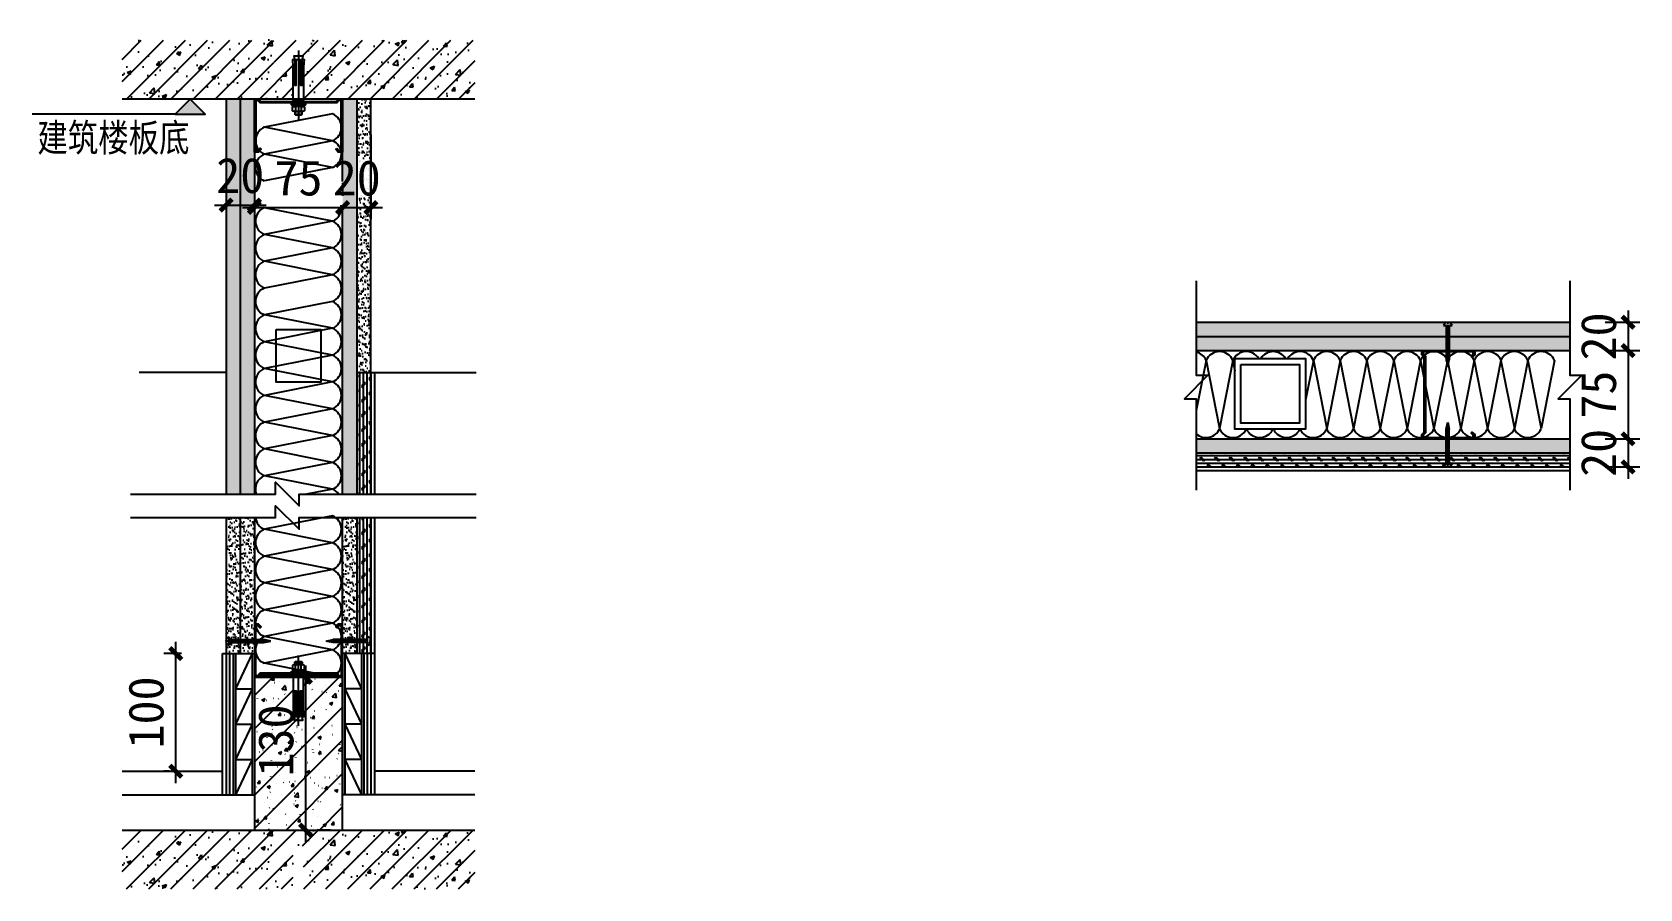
# Model space of a CAD drawing. Header units: millimetres. Extents: x -150677 to 588340, y -254013 to 149700.
# Drawn here: x 323668 to 325035, y -86740 to -86012 of the extents above; entities that cross this region are included whole.
import ezdxf
from ezdxf.enums import TextEntityAlignment as Align

# ---------------------------------------------------------------- set-up
doc = ezdxf.new("R2010")
doc.units = ezdxf.units.MM
doc.header["$LTSCALE"] = 10
doc.header["$MEASUREMENT"] = 0
doc.linetypes.add('DASH', pattern=[0.35, 0.25, -0.1])
doc.layers.add('2-Ba顶面轮廓', color=4, linetype='Continuous')
doc.layers.add('2-Da地拼', color=4, linetype='Continuous')
doc.styles.add('Fs', font='')
doc.styles.get("Standard").update_dxf_attribs({"font": ''})
doc.styles.get('Fs').set_extended_font_data('SimSun')
doc.styles.get('Standard').set_extended_font_data('SimSun')
doc.dimstyles.new('DIMN10', dxfattribs={"dimscale": 0.1, "dimtxt": 300, "dimasz": 100, "dimexe": 100, "dimexo": 300, "dimgap": 100, "dimtad": 1, "dimdec": 0, "dimtxsty": 'Standard', "dimblk": 'ARCHTICK', "dimcen": 2.5, "dimdle": 100, "dimclrd": 8, "dimclre": 8, "dimclrt": 96, "dimadec": 0, "dimazin": 0, "dimtfac": 1, "dimtdec": 0, "dimtmove": 0, "dimatfit": 3, "dimldrblk": 'DOT', "dimfxl": 100, "dimarcsym": 0})
pattern_1 = [(37.5, (321529.9, -93611.2016), (-0.18898, 5.7804713), [0, -4.56, 0, -5.1, 0, -4.875]), (7.5, (321529.9, -93611.2016), (5.30933, 8.466438), [0, -2.46, 0, -4.11, 0, -1.575]), (327.5, (321526.21, -93611.2016), (9.3424256, 0.016977), [0, -1.5, 0, -5.4, 0, -7.05]), (317.5, (321526.21, -93611.2016), (9.01838, 2.633027), [0, -0.75, 0, -3.54, 0, -4.05])]
pattern_2 = [(90, (0, 0), (-3.125, 2e-16), []), (225, (1.5625, 1.5625), (6.25, -6.25), [4.4194174, -4.4194174]), (225, (1.5625, 2.344), (6.25, -6.25), [4.4194174, -4.4194174]), (225, (1.5625, 3.125), (6.25, -6.25), [4.4194174, -4.4194174])]
pattern_3 = [(37.5, (323833.263, -86404.4906), (-0.18898, 5.78047), [0, -4.56, 0, -5.1, 0, -4.875]), (7.5, (323833.263, -86404.491), (5.30933, 8.46644), [0, -2.46, 0, -4.11, 0, -1.575]), (327.5, (323829.573, -86404.4906), (9.342426, 0.01698), [0, -1.5, 0, -5.4, 0, -7.05]), (317.5, (323829.573, -86404.491), (9.01838, 2.63303), [0, -0.75, 0, -3.54, 0, -4.05])]
pattern_4 = [(37.5, (323267.812, -92659.1672), (-0.18898, 5.7804713), [0, -4.56, 0, -5.1, 0, -4.875]), (7.5, (323267.812, -92659.167), (5.30933, 8.466438), [0, -2.46, 0, -4.11, 0, -1.575]), (327.5, (323264.122, -92659.167), (9.3424256, 0.016977), [0, -1.5, 0, -5.4, 0, -7.05]), (317.5, (323264.122, -92659.167), (9.01838, 2.633027), [0, -0.75, 0, -3.54, 0, -4.05])]

# ---------------------------------------------------------------- blocks, each defined once
blk = doc.blocks.new('_ArchTick')
at = {"color": 0, "linetype": 'ByBlock', "const_width": 0.4}
blk.add_lwpolyline([(-0.5, -0.5), (0.5, 0.5)], dxfattribs=at)
blk = doc.blocks.new('*D1716')
at = {"layer": '2-Ba顶面轮廓', "color": 8, "lineweight": -2, "transparency": 16777216}
for p, q in [((323900.7, -86550.2), (323900.7, -86700.2)), ((323922.1, -86560.2), (323910.7, -86560.2)), ((323922.1, -86690.2), (323910.7, -86690.2))]:
    blk.add_line(p, q, dxfattribs=at)
at = {"layer": 'Defpoints', "color": 0, "transparency": 16777216}
for p in [(323892.1, -86560.2), (323892.1, -86690.2), (323900.7, -86690.2)]:
    blk.add_point(p, dxfattribs=at)
at = {"layer": '2-Ba顶面轮廓', "color": 8, "lineweight": -2, "transparency": 16777216, "xscale": 10, "yscale": 10, "zscale": 10}
for p, rotation in [((323900.7, -86560.2), 90), ((323900.7, -86690.2), 270)]:
    blk.add_blockref('_ArchTick', p, dxfattribs=dict(at, rotation=rotation))
at = {"layer": '2-Ba顶面轮廓', "color": 96, "transparency": 16777216, "insert": (323875.7, -86614), "char_height": 30, "attachment_point": 5, "rotation": 90}
blk.add_mtext('130', dxfattribs=at)
blk = doc.blocks.new('_DOT')
at = {"color": 0, "linetype": 'ByBlock'}
blk.add_line((-0.35, 0), (-1, 0), dxfattribs=at)
at = {"color": 0, "linetype": 'ByBlock', "const_width": 0.35}
blk.add_lwpolyline([(-0.175, 0, 1), (0.175, 0, 1)], format="xyb", close=True, dxfattribs=at)
blk = doc.blocks.new('dgsh')
at = {"linetype": 'ByBlock'}
blk.add_hatch(color=1, dxfattribs=at).paths.add_polyline_path([(-60, 60), (60, 60), (0, 0)])
at = {"color": 1, "linetype": 'ByBlock'}
blk.add_line((-60, 60), (-629.9, 60), dxfattribs=at)
at = {"color": 1, "linetype": 'DASH', "ltscale": 15}
blk.add_line((128.7, 0), (-93.2, 0), dxfattribs=at)
at = {"color": 3, "linetype": 'ByBlock'}
blk.add_lwpolyline([(-60, 60), (60, 60), (0, 0)], close=True, dxfattribs=at)
blk = doc.blocks.new('*D1717')
at = {"layer": '2-Ba顶面轮廓', "color": 8, "lineweight": -2, "transparency": 16777216}
for p, q in [((323790.4, -86530.2), (323790.4, -86650.2)), ((323795.3, -86540.2), (323780.4, -86540.2)), ((323785.3, -86640.2), (323780.4, -86640.2))]:
    blk.add_line(p, q, dxfattribs=at)
at = {"layer": 'Defpoints', "color": 0, "transparency": 16777216}
for p in [(323825.3, -86540.2), (323790.4, -86640.2), (323815.3, -86640.2)]:
    blk.add_point(p, dxfattribs=at)
at = {"layer": '2-Ba顶面轮廓', "color": 8, "lineweight": -2, "transparency": 16777216, "xscale": 10, "yscale": 10, "zscale": 10}
for p, rotation in [((323790.4, -86540.2), 90), ((323790.4, -86640.2), 270)]:
    blk.add_blockref('_ArchTick', p, dxfattribs=dict(at, rotation=rotation))
at = {"layer": '2-Ba顶面轮廓', "color": 96, "transparency": 16777216, "insert": (323765.4, -86590.2), "char_height": 30, "attachment_point": 5, "rotation": 90}
blk.add_mtext('100', dxfattribs=at)
blk = doc.blocks.new('*D1718')
at = {"layer": '2-Ba顶面轮廓', "color": 8, "lineweight": -2, "transparency": 16777216}
for p, q in [((323833.3, -86098.7), (323833.3, -86168.8)), ((323857.3, -86098.7), (323857.3, -86168.8)), ((323823.3, -86158.8), (323867.3, -86158.8))]:
    blk.add_line(p, q, dxfattribs=at)
at = {"layer": 'Defpoints', "color": 0, "transparency": 16777216}
for p in [(323833.3, -86068.7), (323857.3, -86068.7), (323857.3, -86158.8)]:
    blk.add_point(p, dxfattribs=at)
at = {"layer": '2-Ba顶面轮廓', "color": 8, "lineweight": -2, "transparency": 16777216, "xscale": 10, "yscale": 10, "zscale": 10, "rotation": 180}
blk.add_blockref('_ArchTick', (323833.3, -86158.8), dxfattribs=at)
at = {"layer": '2-Ba顶面轮廓', "color": 8, "lineweight": -2, "transparency": 16777216, "xscale": 10, "yscale": 10, "zscale": 10}
blk.add_blockref('_ArchTick', (323857.3, -86158.8), dxfattribs=at)
at = {"layer": '2-Ba顶面轮廓', "color": 96, "transparency": 16777216, "insert": (323845.3, -86133.8), "char_height": 30, "attachment_point": 5}
blk.add_mtext('20', dxfattribs=at)
blk = doc.blocks.new('*D1719')
at = {"layer": '2-Ba顶面轮廓', "color": 8, "lineweight": -2, "transparency": 16777216}
for p, q in [((323857.3, -86098.7), (323857.3, -86170.9)), ((323932.3, -86139.8), (323932.3, -86150.9)), ((323847.3, -86160.9), (323942.3, -86160.9))]:
    blk.add_line(p, q, dxfattribs=at)
at = {"layer": 'Defpoints', "color": 0, "transparency": 16777216}
for p in [(323857.3, -86068.7), (323932.3, -86160.9), (323932.3, -86169.8)]:
    blk.add_point(p, dxfattribs=at)
at = {"layer": '2-Ba顶面轮廓', "color": 8, "lineweight": -2, "transparency": 16777216, "xscale": 10, "yscale": 10, "zscale": 10, "rotation": 180}
blk.add_blockref('_ArchTick', (323857.3, -86160.9), dxfattribs=at)
at = {"layer": '2-Ba顶面轮廓', "color": 8, "lineweight": -2, "transparency": 16777216, "xscale": 10, "yscale": 10, "zscale": 10}
blk.add_blockref('_ArchTick', (323932.3, -86160.9), dxfattribs=at)
at = {"layer": '2-Ba顶面轮廓', "color": 96, "transparency": 16777216, "insert": (323894.8, -86135.9), "char_height": 30, "attachment_point": 5}
blk.add_mtext('75', dxfattribs=at)
blk = doc.blocks.new('*D1720')
at = {"layer": '2-Ba顶面轮廓', "color": 8, "lineweight": -2, "transparency": 16777216}
for p, q in [((323956.3, -86098.7), (323956.3, -86170.9)), ((323932.3, -86139.8), (323932.3, -86150.9)), ((323922.3, -86160.9), (323966.3, -86160.9))]:
    blk.add_line(p, q, dxfattribs=at)
at = {"layer": 'Defpoints', "color": 0, "transparency": 16777216}
for p in [(323956.3, -86068.7), (323956.3, -86160.9), (323932.3, -86169.8)]:
    blk.add_point(p, dxfattribs=at)
at = {"layer": '2-Ba顶面轮廓', "color": 8, "lineweight": -2, "transparency": 16777216, "xscale": 10, "yscale": 10, "zscale": 10, "rotation": 180}
blk.add_blockref('_ArchTick', (323932.3, -86160.9), dxfattribs=at)
at = {"layer": '2-Ba顶面轮廓', "color": 8, "lineweight": -2, "transparency": 16777216, "xscale": 10, "yscale": 10, "zscale": 10}
blk.add_blockref('_ArchTick', (323956.3, -86160.9), dxfattribs=at)
at = {"layer": '2-Ba顶面轮廓', "color": 96, "transparency": 16777216, "insert": (323944.3, -86135.9), "char_height": 30, "attachment_point": 5}
blk.add_mtext('20', dxfattribs=at)
blk = doc.blocks.new('*D1721')
at = {"layer": '2-Ba顶面轮廓', "color": 8, "lineweight": -2, "transparency": 16777216}
for p, q in [((325005.6, -86258.5), (325035, -86258.5)), ((325025, -86248.5), (325025, -86292.5)), ((325005.6, -86282.5), (325035, -86282.5))]:
    blk.add_line(p, q, dxfattribs=at)
at = {"layer": 'Defpoints', "color": 0, "transparency": 16777216}
for p in [(324975.6, -86258.5), (324975.6, -86282.5), (325025, -86282.5)]:
    blk.add_point(p, dxfattribs=at)
at = {"layer": '2-Ba顶面轮廓', "color": 8, "lineweight": -2, "transparency": 16777216, "xscale": 10, "yscale": 10, "zscale": 10}
for p, rotation in [((325025, -86258.5), 90), ((325025, -86282.5), 270)]:
    blk.add_blockref('_ArchTick', p, dxfattribs=dict(at, rotation=rotation))
at = {"layer": '2-Ba顶面轮廓', "color": 96, "transparency": 16777216, "insert": (325000, -86270.5), "char_height": 30, "attachment_point": 5, "rotation": 90}
blk.add_mtext('20', dxfattribs=at)
blk = doc.blocks.new('*D1722')
at = {"layer": '2-Ba顶面轮廓', "color": 8, "lineweight": -2, "transparency": 16777216}
for p, q in [((325005.6, -86282.5), (325035, -86282.5)), ((325025, -86272.5), (325025, -86367.5)), ((325005.6, -86357.5), (325035, -86357.5))]:
    blk.add_line(p, q, dxfattribs=at)
at = {"layer": 'Defpoints', "color": 0, "transparency": 16777216}
for p in [(324975.6, -86282.5), (324975.6, -86357.5), (325025, -86357.5)]:
    blk.add_point(p, dxfattribs=at)
at = {"layer": '2-Ba顶面轮廓', "color": 8, "lineweight": -2, "transparency": 16777216, "xscale": 10, "yscale": 10, "zscale": 10}
for p, rotation in [((325025, -86282.5), 90), ((325025, -86357.5), 270)]:
    blk.add_blockref('_ArchTick', p, dxfattribs=dict(at, rotation=rotation))
at = {"layer": '2-Ba顶面轮廓', "color": 96, "transparency": 16777216, "insert": (325000, -86320), "char_height": 30, "attachment_point": 5, "rotation": 90}
blk.add_mtext('75', dxfattribs=at)
blk = doc.blocks.new('*D1723')
at = {"layer": '2-Ba顶面轮廓', "color": 8, "lineweight": -2, "transparency": 16777216}
for p, q in [((325025, -86347.5), (325025, -86391.5)), ((325005.6, -86357.5), (325035, -86357.5)), ((325005.6, -86381.5), (325035, -86381.5))]:
    blk.add_line(p, q, dxfattribs=at)
at = {"layer": 'Defpoints', "color": 0, "transparency": 16777216}
for p in [(324975.6, -86357.5), (324975.6, -86381.5), (325025, -86381.5)]:
    blk.add_point(p, dxfattribs=at)
at = {"layer": '2-Ba顶面轮廓', "color": 8, "lineweight": -2, "transparency": 16777216, "xscale": 10, "yscale": 10, "zscale": 10}
for p, rotation in [((325025, -86357.5), 90), ((325025, -86381.5), 270)]:
    blk.add_blockref('_ArchTick', p, dxfattribs=dict(at, rotation=rotation))
at = {"layer": '2-Ba顶面轮廓', "color": 96, "transparency": 16777216, "insert": (325000, -86369.5), "char_height": 30, "attachment_point": 5, "rotation": 90}
blk.add_mtext('20', dxfattribs=at)

msp = doc.modelspace()

# ---------------------------------------------------------------- hatches: boundary and pattern name
h = msp.add_hatch()
h.set_pattern_fill('钢筋混凝土', color=252, scale=0.1, style=0)
h.set_pattern_definition([(45, (321501.124, -93601.652), (-9.40452, 9.40452), []), (50, (321501.124, -93611.202), (35.86301, -3.13761), [3.75, -41.25]), (355, (321501.124, -93611.2), (-6.93757, 37.6096), [3, -33]), (100.4514, (321504.112, -93611.463), (28.92547, 34.47198), [3.18701, -35.0571]), (46.1842, (321501.124, -93601.2), (53.36205, -8.27595), [5.625, -61.875]), (96.6356, (321505.57, -93601.89), (46.73314, 48.7059), [4.7805, -52.58565]), (351.1842, (321501.124, -93601.2), (46.7331, 48.70593), [4.5, -49.5]), (21, (321506.124, -93603.702), (29.84535, -20.13094), [3.75, -41.25]), (326, (321506.124, -93603.7), (12.16577, 36.2575), [3, -33]), (71.4514, (321508.61, -93605.38), (42.01113, 16.12652), [3.18701, -35.0571]), (37.5, (321501.124, -93611.202), (0.607993, 16.644693), [0, -32.6, 0, -33.5, 0, -33.125]), (7.5, (321501.124, -93611.202), (13.153477, 19.720586), [0, -19.1, 0, -31.85, 0, -12.625]), (327.5, (321489.974, -93611.202), (26.691122, -1.127744), [0, -12.5, 0, -39, 0, -51.75]), (317.5, (321484.974, -93611.202), (29.15931, 5.00525), [0, -16.25, 0, -25.9, 0, -36.75])])
h.paths.add_polyline_path([(323873.8, -86011.8), (323868.7, -86011.8), (323866, -86018.7), (323744.8, -86018.7), (323744.8, -86068.7), (323890.4, -86068.7), (323890.4, -86041.4), (323890, -86035.1), (323891.6, -86035.1), (323891, -86032), (323898.5, -86032), (323897.9, -86035.1), (323899.6, -86035.1), (323899.1, -86041.4), (323899.1, -86068.7), (324045, -86068.7), (324045, -86018.7), (323881.6, -86018.7), (323873.8, -86038.1)])
h = msp.add_hatch()
h.set_pattern_fill('AR-SAND,_O', color=252, scale=3)
h.set_pattern_definition(pattern_3)
h.paths.add_polyline_path([(323833.3, -86068.7), (323845.3, -86068.7), (323845.3, -86404.5), (323833.3, -86404.5)])
h = msp.add_hatch()
h.set_pattern_fill('AR-SAND,_O', color=252, scale=3)
h.set_pattern_definition(pattern_3)
h.paths.add_polyline_path([(323845.3, -86404.5), (323857.3, -86404.5), (323857.3, -86068.7), (323845.3, -86068.7)])
h = msp.add_hatch()
h.set_pattern_fill('AR-SAND,_O', color=252, scale=3)
h.set_pattern_definition(pattern_3)
h.paths.add_polyline_path([(323932.3, -86068.7), (323944.3, -86068.7), (323944.3, -86404.5), (323932.3, -86404.5)])
h = msp.add_hatch()
h.set_pattern_fill('AR-SAND,_O', color=252, scale=3)
h.set_pattern_definition([(37.5, (323944.263, -86301.261), (-0.18898, 5.78047), [0, -4.56, 0, -5.1, 0, -4.875]), (7.5, (323944.263, -86301.261), (5.30933, 8.46644), [0, -2.46, 0, -4.11, 0, -1.575]), (327.5, (323940.573, -86301.261), (9.34243, 0.01698), [0, -1.5, 0, -5.4, 0, -7.05]), (317.5, (323940.573, -86301.261), (9.01838, 2.63303), [0, -0.75, 0, -3.54, 0, -4.05])])
h.paths.add_polyline_path([(323944.3, -86301.3), (323956.3, -86301.3), (323956.3, -86068.7), (323944.3, -86068.7)])
h = msp.add_hatch()
h.set_pattern_fill('AR-SAND,_O', color=252, scale=3)
h.set_pattern_definition(pattern_4)
h.paths.add_polyline_path([(324657.9, -86258.5), (324657.9, -86270.5), (324975.6, -86270.5), (324975.6, -86258.5)])
h = msp.add_hatch()
h.set_pattern_fill('AR-SAND,_O', color=252, scale=3)
h.set_pattern_definition(pattern_4)
h.paths.add_polyline_path([(324657.9, -86270.5), (324657.9, -86282.5), (324975.6, -86282.5), (324975.6, -86270.5)])
h = msp.add_hatch()
h.set_pattern_fill('ANSI31', color=1, scale=10, style=0)
h.set_pattern_definition([(315, (321268.8421, -40850.8994), (-0.79549513, -0.79549513), [])])
edge = h.paths.add_edge_path()
edge.add_ellipse((324868.7, -86262.9), major_axis=(1.27, 1.27), ratio=1, start_angle=315, end_angle=405)
edge.add_line((324868.7, -86261.1), (324874.8, -86261.1))
edge.add_ellipse((324874.8, -86262.9), major_axis=(1.27, 1.27), ratio=1, start_angle=45, end_angle=135)
edge.add_line((324873, -86262.9), (324873, -86290.5))
edge.add_line((324873, -86290.5), (324871.8, -86296.4))
edge.add_line((324871.8, -86296.4), (324870.5, -86290.5))
edge.add_line((324870.5, -86290.5), (324870.5, -86262.9))
h = msp.add_hatch()
h.set_pattern_fill('CORK', color=251, scale=25, angle=90, style=0)
h.set_pattern_definition(pattern_2)
h.paths.add_polyline_path([(323956.3, -86301.3), (323944.3, -86301.3), (323944.3, -86404.5), (323956.3, -86404.5)])
h = msp.add_hatch()
h.set_pattern_fill('ANSI31', color=1, scale=9, style=0)
h.set_pattern_definition([(45, (321268.8421, -131789.024), (-0.79549513, 0.79549513), [])])
h.paths.add_polyline_path([(324870.5, -86377, -0.414214), (324868.7, -86378.8), (324874.8, -86378.8, -0.414214), (324873, -86377), (324873, -86349.4), (324871.8, -86343.5), (324870.5, -86349.4)])
h = msp.add_hatch()
h.set_pattern_fill('AR-SAND,_O', color=252, scale=3)
h.set_pattern_definition(pattern_4)
h.paths.add_polyline_path([(324657.9, -86357.5), (324657.9, -86369.5), (324975.6, -86369.5), (324975.6, -86357.5)])
h = msp.add_hatch()
h.set_pattern_fill('CORK', color=251, scale=25, style=0)
h.set_pattern_definition([(0, (0, 0), (0, 3.125), []), (135, (1.5625, -1.5625), (-6.25, -6.25), [4.4194174, -4.4194174]), (135, (2.344, -1.5625), (-6.25, -6.25), [4.4194174, -4.4194174]), (135, (3.125, -1.5625), (-6.25, -6.25), [4.4194174, -4.4194174])])
h.paths.add_polyline_path([(324657.9, -86369.5), (324657.9, -86381.5), (324975.6, -86381.5), (324975.6, -86369.5)])
h = msp.add_hatch()
h.set_pattern_fill('AR-SAND,_O', color=252, scale=3)
h.set_pattern_definition(pattern_1)
h.paths.add_polyline_path([(323833.3, -86540.2), (323845.3, -86540.2), (323845.3, -86424.5), (323833.3, -86424.5)])
h = msp.add_hatch()
h.set_pattern_fill('AR-SAND,_O', color=252, scale=3)
h.set_pattern_definition(pattern_1)
h.paths.add_polyline_path([(323833.3, -86540.2), (323845.3, -86540.2), (323845.3, -86424.5), (323833.3, -86424.5)])
h = msp.add_hatch()
h.set_pattern_fill('AR-SAND,_O', color=252, scale=3)
h.set_pattern_definition(pattern_1)
h.paths.add_polyline_path([(323833.3, -86540.2), (323845.3, -86540.2), (323845.3, -86424.5), (323833.3, -86424.5)])
h = msp.add_hatch()
h.set_pattern_fill('AR-SAND,_O', color=252, scale=3)
h.set_pattern_definition(pattern_1)
h.paths.add_polyline_path([(323845.3, -86540.2), (323857.3, -86540.2), (323857.3, -86424.5), (323845.3, -86424.5)])
h = msp.add_hatch()
h.set_pattern_fill('AR-SAND,_O', color=252, scale=3)
h.set_pattern_definition([(37.5, (321628.9, -93611.2016), (-0.18898, 5.7804713), [0, -4.56, 0, -5.1, 0, -4.875]), (7.5, (321628.9, -93611.2016), (5.30933, 8.466438), [0, -2.46, 0, -4.11, 0, -1.575]), (327.5, (321625.21, -93611.2016), (9.3424256, 0.016977), [0, -1.5, 0, -5.4, 0, -7.05]), (317.5, (321625.21, -93611.2016), (9.01838, 2.633027), [0, -0.75, 0, -3.54, 0, -4.05])])
h.paths.add_polyline_path([(323932.3, -86540.2), (323944.3, -86540.2), (323944.3, -86424.5), (323932.3, -86424.5)])
h = msp.add_hatch()
h.set_pattern_fill('CORK', color=251, scale=25, angle=90, style=0)
h.set_pattern_definition(pattern_2)
h.paths.add_polyline_path([(323944.3, -86540.2), (323956.3, -86540.2), (323956.3, -86424.5), (323944.3, -86424.5)])
h = msp.add_hatch()
h.set_pattern_fill('ANSI31', color=1, scale=10, style=0)
h.set_pattern_definition([(45, (278425.704, -90132.4988), (0.79549513, -0.79549513), [])])
edge = h.paths.add_edge_path()
edge.add_ellipse((323837.7, -86532.6), major_axis=(-1.27, 1.27), ratio=1, start_angle=-45, end_angle=45)
edge.add_line((323835.9, -86532.6), (323835.9, -86526.5))
edge.add_ellipse((323837.7, -86526.5), major_axis=(-1.27, 1.27), ratio=1, start_angle=45, end_angle=135)
edge.add_line((323837.7, -86528.3), (323865.3, -86528.3))
edge.add_line((323865.3, -86528.3), (323871.2, -86529.6))
edge.add_line((323871.2, -86529.6), (323865.3, -86530.8))
edge.add_line((323865.3, -86530.8), (323837.7, -86530.8))
h = msp.add_hatch()
h.set_pattern_fill('ANSI31', color=1, scale=9, angle=90.0336, style=0)
h.set_pattern_definition([(135.0335847, (369365.9366, -90105.8459), (-0.795028702, -0.795961283), [])])
h.paths.add_polyline_path([(323951.8, -86530.8, -0.414214), (323953.6, -86532.6), (323953.6, -86526.5, -0.414214), (323951.8, -86528.3), (323924.2, -86528.3), (323918.3, -86529.6), (323924.2, -86530.8)])
h = msp.add_hatch()
h.set_pattern_fill('钢筋混凝土', color=251, scale=20, style=0)
h.set_pattern_definition([(45, (0, 0), (-14.1421356, 14.1421356), []), (50, (0, 0), (28.6904073, -2.5100872), [3, -33]), (355, (0, 0), (-5.5500445, 30.087691), [2.4, -26.4]), (100.4514, (2.39, -0.21), (23.1403677, 27.5775718), [2.5496, -28.04568]), (46.1842, (0, 8), (42.6896345, -6.6207563), [4.5, -49.5]), (96.6356, (3.557, 7.45), (37.3865044, 38.9647115), [3.82442, -42.06852]), (351.1842, (0, 8), (37.386472, 38.9647547), [3.6, -39.6]), (21, (4, 6), (23.8762812, -16.1047572), [3, -33]), (326, (4, 6), (9.7326237, 29.0060025), [2.4, -26.4]), (71.4514, (5.99, 4.658), (33.6088937, 12.9012148), [2.5496, -28.04568]), (37.5, (0, 0), (0.4863942, 13.31575415), [0.2, -26.08, 0.2, -26.8, 0.2, -26.5]), (7.5, (0, 0), (10.5227815, 15.7764685), [0.2, -15.28, 0.2, -25.48, 0.2, -10.1]), (327.5, (-8.92, 0), (21.35289745, -0.90219487), [0.2, -10, 0.2, -31.2, 0.2, -41.4]), (317.5, (-12.92, 0), (23.3274468, 4.0041993), [0.2, -13, 0.2, -20.72, 0.2, -29.4])])
h.paths.add_polyline_path([(323890.4, -86560.2), (323857.3, -86560.2), (323857.3, -86610.8), (323865.3, -86610.8), (323871.2, -86612.1), (323865.3, -86613.3), (323857.3, -86613.3), (323857.3, -86690.2), (323932.3, -86690.2), (323932.3, -86613.3), (323924.2, -86613.3), (323918.3, -86612.1), (323924.2, -86610.8), (323932.3, -86610.8), (323932.3, -86560.2), (323899.1, -86560.2), (323899.1, -86567.5), (323899.6, -86573.7), (323897.9, -86573.7), (323898.5, -86576.9), (323891, -86576.9), (323891.6, -86573.7), (323890, -86573.7), (323890.4, -86567.5)])
h = msp.add_hatch()
h.set_pattern_fill('钢筋混凝土', color=252, scale=0.1, style=0)
h.set_pattern_definition([(45, (321501.124, -94273.154), (-9.40452, 9.40452), []), (50, (321501.124, -94282.704), (35.86301, -3.13761), [3.75, -41.25]), (355, (321501.124, -94282.704), (-6.93757, 37.6096), [3, -33]), (100.4514, (321504.112, -94282.965), (28.92547, 34.47198), [3.18701, -35.0571]), (46.1842, (321501.124, -94272.704), (53.36205, -8.27595), [5.625, -61.875]), (96.6356, (321505.57, -94273.394), (46.73314, 48.7059), [4.7805, -52.58565]), (351.1842, (321501.124, -94272.704), (46.7331, 48.70593), [4.5, -49.5]), (21, (321506.124, -94275.204), (29.84535, -20.13094), [3.75, -41.25]), (326, (321506.124, -94275.204), (12.16577, 36.2575), [3, -33]), (71.4514, (321508.61, -94276.88), (42.01113, 16.12652), [3.18701, -35.0571]), (37.5, (321501.124, -94282.704), (0.607993, 16.644693), [0, -32.6, 0, -33.5, 0, -33.125]), (7.5, (321501.124, -94282.704), (13.153477, 19.720586), [0, -19.1, 0, -31.85, 0, -12.625]), (327.5, (321489.974, -94282.704), (26.691122, -1.127744), [0, -12.5, 0, -39, 0, -51.75]), (317.5, (321484.974, -94282.704), (29.15931, 5.00525), [0, -16.25, 0, -25.9, 0, -36.75])])
h.paths.add_polyline_path([(324045, -86690.2), (323881.6, -86690.2), (323873.8, -86709.6), (323873.8, -86670.7), (323866, -86690.2), (323744.8, -86690.2), (323744.8, -86740.2), (323890.4, -86740.2), (323890.4, -86712.9), (323890, -86706.6), (323891.6, -86706.6), (323891, -86703.5), (323898.5, -86703.5), (323897.9, -86706.6), (323899.6, -86706.6), (323899.1, -86712.9), (323899.1, -86740.2), (323932.3, -86740.2), (324045, -86740.2)])

# ---------------------------------------------------------------- linework, layer by layer
at = {"color": 252}
for p, q in [((323894.8, -86027.4), (323894.8, -86087)), ((323891.6, -86069.5), (323891.6, -86072)), ((323892.3, -86075.5), (323892.3, -86078.5)), ((323897.1, -86075.5), (323897.1, -86078.5)), ((323897.9, -86069.5), (323897.9, -86072)), ((323923.7, -86081.3), (323865.8, -86092.7)), ((323923.7, -86104.1), (323865.8, -86092.7)), ((323891.6, -86081.4), (323897.9, -86081.4)), ((323923.7, -86104.1), (323865.8, -86115.5)), ((323923.7, -86126.9), (323865.8, -86115.5)), ((323923.7, -86126.9), (323865.8, -86138.3)), ((323923.7, -86172.5), (323865.8, -86161.1)), ((323923.7, -86172.5), (323865.8, -86183.9)), ((323923.7, -86195.2), (323865.8, -86183.8)), ((323923.7, -86195.3), (323865.8, -86183.9)), ((323923.7, -86195.3), (323865.8, -86206.6)), ((323923.7, -86218), (323865.8, -86206.6)), ((323923.7, -86218), (323865.8, -86229.4)), ((323923.7, -86240.8), (323865.8, -86252.2)), ((323923.7, -86263.6), (323865.8, -86252.2)), ((323923.7, -86263.6), (323865.8, -86275)), ((323923.7, -86263.6), (323865.8, -86275)), ((323923.7, -86286.4), (323865.8, -86275)), ((323923.7, -86286.4), (323865.8, -86297.8)), ((323923.7, -86309.2), (323865.8, -86297.8)), ((324666.3, -86291), (324657.9, -86333.6)), ((324666.3, -86291), (324677.7, -86348.9)), ((324689.1, -86291), (324677.7, -86348.9)), ((324689.1, -86291), (324690.8, -86299.8)), ((324757.5, -86291), (324750.8, -86324.7)), ((324757.5, -86291), (324768.8, -86348.9)), ((324780.2, -86291), (324768.9, -86348.9)), ((324780.2, -86291), (324791.6, -86348.9)), ((324803, -86291), (324791.7, -86348.9)), ((324803, -86291), (324814.4, -86348.9)), ((324825.8, -86291), (324814.4, -86348.9)), ((324825.8, -86291), (324837.2, -86348.9)), ((324848.6, -86291), (324837.2, -86348.9)), ((324848.6, -86291), (324860, -86348.9)), ((324871.4, -86291), (324860, -86348.9)), ((324871.4, -86291), (324882.8, -86348.9)), ((324894.2, -86291), (324882.8, -86348.9)), ((324894.2, -86291), (324905.5, -86348.9)), ((324916.9, -86291), (324905.6, -86348.9)), ((324916.9, -86291), (324928.4, -86348.9)), ((324939.7, -86291), (324928.4, -86348.9)), ((324939.7, -86291), (324951.1, -86348.9)), ((324962.5, -86291), (324951.1, -86348.9)), ((323923.7, -86309.2), (323865.8, -86320.6)), ((323923.7, -86332), (323865.8, -86320.6)), ((323923.7, -86332), (323865.8, -86343.4)), ((323923.7, -86354.8), (323865.8, -86343.4)), ((323923.7, -86354.8), (323865.8, -86366.2)), ((323923.7, -86377.6), (323865.8, -86366.2)), ((323923.7, -86377.6), (323865.8, -86389)), ((323923.7, -86400.3), (323865.8, -86389)), ((323923.7, -86400.3), (323901.5, -86404.7)), ((323923.7, -86423.1), (323865.8, -86434.5)), ((323923.7, -86445.9), (323865.8, -86434.5)), ((323923.7, -86445.9), (323865.8, -86457.3)), ((323923.7, -86468.7), (323865.8, -86457.3)), ((323923.7, -86468.7), (323865.8, -86480.1)), ((323923.7, -86491.5), (323865.8, -86480.1)), ((323923.7, -86491.5), (323865.8, -86502.9)), ((323923.7, -86514.3), (323865.8, -86502.9)), ((323923.7, -86514.3), (323865.8, -86525.7)), ((323923.7, -86537), (323865.8, -86525.7)), ((323833.3, -86540.2), (323833.3, -86660.2)), ((323836.3, -86540.2), (323836.3, -86660.2)), ((323841.3, -86540.2), (323841.3, -86660.2)), ((323855.3, -86540.2), (323841.3, -86570.2)), ((323855.3, -86540.2), (323855.3, -86660.2)), ((323923.7, -86537), (323865.8, -86548.4)), ((323894.8, -86601.5), (323894.8, -86541.9)), ((323934.3, -86540.2), (323934.3, -86660.2)), ((323934.3, -86540.2), (323948.3, -86570.2)), ((323948.3, -86540.2), (323948.3, -86660.2)), ((323953.3, -86540.2), (323953.3, -86660.2)), ((323956.3, -86540.2), (323956.3, -86660.2)), ((323923.7, -86559.8), (323865.8, -86548.4)), ((323891.6, -86547.5), (323897.9, -86547.5)), ((323891.6, -86559.4), (323891.6, -86556.9)), ((323892.3, -86553.4), (323892.3, -86550.4)), ((323897.1, -86553.4), (323897.1, -86550.4)), ((323897.9, -86559.4), (323897.9, -86556.9)), ((323841.3, -86570.2), (323855.3, -86570.2)), ((323855.3, -86570.2), (323841.3, -86600.2)), ((323948.3, -86570.2), (323934.3, -86570.2)), ((323934.3, -86570.2), (323948.3, -86600.2)), ((323841.3, -86600.2), (323855.3, -86600.2)), ((323855.3, -86600.2), (323841.3, -86630.2)), ((323948.3, -86600.2), (323934.3, -86600.2)), ((323934.3, -86600.2), (323948.3, -86630.2)), ((323841.3, -86630.2), (323855.3, -86630.2)), ((323855.3, -86630.2), (323841.3, -86660.2)), ((323948.3, -86630.2), (323934.3, -86630.2)), ((323934.3, -86630.2), (323948.3, -86660.2)), ((323841.3, -86660.2), (323855.3, -86660.2)), ((323948.3, -86660.2), (323934.3, -86660.2))]:
    msp.add_line(p, q, dxfattribs=at)
at = {"color": 5}
for p, q in [((324044.8, -86068.7), (323744.8, -86068.7)), ((323744.8, -86690.2), (324044.8, -86690.2))]:
    msp.add_line(p, q, dxfattribs=at)
at = {"color": 4}
for p, q in [((323857.3, -86068.7), (323830.3, -86068.7)), ((323833.3, -86068.7), (323833.3, -86404.5)), ((323845.3, -86068.7), (323845.3, -86404.5)), ((323857.3, -86068.7), (323857.3, -86138.8)), ((323959.3, -86068.7), (323932.3, -86068.7)), ((323944.3, -86068.7), (323944.3, -86404.5)), ((323857.3, -86158.8), (323857.3, -86404.5)), ((324657.9, -86258.5), (324975.6, -86258.5)), ((324657.9, -86270.5), (324975.6, -86270.5)), ((324657.9, -86282.5), (324975.6, -86282.5)), ((323956.3, -86301.3), (323956.3, -86404.5)), ((323959.3, -86301.3), (323959.3, -86404.5)), ((324657.9, -86357.5), (324975.6, -86357.5)), ((324657.9, -86369.5), (324975.6, -86369.5)), ((324657.9, -86381.5), (324975.6, -86381.5)), ((323833.3, -86424.5), (323833.3, -86540.2)), ((323845.3, -86424.5), (323845.3, -86540.2)), ((323857.3, -86424.5), (323857.3, -86690.2)), ((323944.3, -86424.5), (323944.3, -86540.2)), ((323956.3, -86424.5), (323956.3, -86540.2)), ((323959.3, -86424.5), (323959.3, -86660.2)), ((323830.3, -86540.2), (323857.3, -86540.2)), ((323839.3, -86540.2), (323839.3, -86660.2)), ((323857.3, -86540.2), (323857.3, -86660.2)), ((323959.3, -86540.2), (323932.3, -86540.2)), ((323959.3, -86540.2), (323932.3, -86540.2)), ((323932.3, -86540.2), (323932.3, -86660.2)), ((323950.3, -86540.2), (323950.3, -86660.2)), ((323744.8, -86640.2), (323830.3, -86640.2)), ((324044.8, -86640.2), (323959.3, -86640.2)), ((323744.8, -86660.2), (323857.3, -86660.2)), ((324044.8, -86660.2), (323932.3, -86660.2))]:
    msp.add_line(p, q, dxfattribs=at)
at = {"color": 1}
for p, q in [((324871.1, -86259.3), (324871.1, -86258.5)), ((324872.4, -86259.3), (324872.4, -86258.5)), ((324868.2, -86261.1), (324875.4, -86261.1)), ((324870.5, -86262.9), (324870.5, -86290.5)), ((324872.4, -86259.3), (324871.1, -86259.3)), ((324873, -86262.9), (324873, -86290.5)), ((324870.5, -86290.5), (324871.8, -86296.4)), ((324871.8, -86296.4), (324873, -86290.5)), ((324870.5, -86349.4), (324871.8, -86343.5)), ((324870.5, -86377), (324870.5, -86349.4)), ((324871.8, -86343.5), (324873, -86349.4)), ((324873, -86377), (324873, -86349.4)), ((324868.2, -86378.8), (324875.4, -86378.8)), ((324871.1, -86380.6), (324871.1, -86381.5)), ((324872.4, -86380.6), (324871.1, -86380.6)), ((324872.4, -86380.6), (324872.4, -86381.5)), ((324657.9, -86384.5), (324975.6, -86384.5)), ((323834.1, -86528.9), (323833.3, -86528.9)), ((323834.1, -86530.2), (323833.3, -86530.2)), ((323834.1, -86528.9), (323834.1, -86530.2)), ((323835.9, -86533.2), (323835.9, -86526)), ((323837.7, -86528.3), (323865.3, -86528.3)), ((323837.7, -86530.8), (323865.3, -86530.8)), ((323871.2, -86529.6), (323865.3, -86528.3)), ((323865.3, -86530.8), (323871.2, -86529.6)), ((323918.3, -86529.6), (323924.2, -86528.3)), ((323924.2, -86530.8), (323918.3, -86529.6)), ((323951.8, -86528.3), (323924.2, -86528.3)), ((323951.8, -86530.8), (323924.2, -86530.8)), ((323953.6, -86533.1), (323953.6, -86525.9)), ((323955.4, -86528.9), (323956.3, -86528.9)), ((323955.4, -86528.9), (323955.4, -86530.2)), ((323955.4, -86530.2), (323956.3, -86530.2))]:
    msp.add_line(p, q, dxfattribs=at)
at = {"color": 252}
for points in [[(323896.6, -86035.1), (323896.6, -86057), (323897.9, -86057), (323897.9, -86035.1), (323899.6, -86035.1), (323899.1, -86041.4), (323899.1, -86069.5), (323890.4, -86069.5), (323890.4, -86041.4), (323890, -86035.1), (323891.6, -86035.1), (323891.6, -86057), (323892.9, -86057), (323892.9, -86035.1)], [(323901, -86072), (323888.5, -86072), (323888.5, -86073.2), (323901, -86073.2)], [(323901, -86556.9), (323888.5, -86556.9), (323888.5, -86555.6), (323901, -86555.6)], [(323896.6, -86593.7), (323896.6, -86571.9), (323897.9, -86571.9), (323897.9, -86593.7), (323899.6, -86593.7), (323899.1, -86587.5), (323899.1, -86559.4), (323890.4, -86559.4), (323890.4, -86587.5), (323890, -86593.7), (323891.6, -86593.7), (323891.6, -86571.9), (323892.9, -86571.9), (323892.9, -86593.7)]]:
    msp.add_lwpolyline(points, close=True, dxfattribs=at)
for points in [[(323891.6, -86035.1), (323891, -86032), (323898.5, -86032), (323897.9, -86035.1)], [(323899.8, -86073.2), (323899.8, -86074.5), (323889.8, -86074.5), (323889.8, -86073.2)], [(323891.6, -86079.5), (323891.6, -86081.4), (323892.3, -86082), (323897.3, -86082), (323897.9, -86081.4), (323897.9, -86079.5)], [(323899.8, -86555.6), (323899.8, -86554.4), (323889.8, -86554.4), (323889.8, -86555.6)], [(323891.6, -86549.4), (323891.6, -86547.5), (323892.3, -86546.9), (323897.3, -86546.9), (323897.9, -86547.5), (323897.9, -86549.4)], [(323891.6, -86593.7), (323891, -86596.9), (323898.5, -86596.9), (323897.9, -86593.7)]]:
    msp.add_lwpolyline(points, dxfattribs=at)
at = {"color": 4}
for points in [[(323932.3, -86138.8), (323932.3, -86068.7), (323857.3, -86068.7), (323857.3, -86138.8)], [(323857.3, -86158.8), (323857.3, -86404.5)], [(323932.3, -86404.5), (323932.3, -86158.8)], [(323857.3, -86424.5), (323857.3, -86560.2), (323932.3, -86560.2), (323932.3, -86424.5)]]:
    msp.add_lwpolyline(points, dxfattribs=at)
at = {"color": 1}
for points in [[(323927.4, -86110.5), (323929.1, -86112.5), (323931.1, -86112.5), (323931.1, -86069.9), (323929.1, -86069.9), (323927.3, -86072), (323862.2, -86072), (323860.3, -86069.9), (323858.5, -86069.9), (323858.5, -86112.5), (323860.4, -86112.5), (323862.1, -86110.5), (323863, -86111.3), (323860.9, -86113.7), (323857.3, -86113.7), (323857.3, -86068.7), (323860.8, -86068.7), (323862.8, -86070.8), (323926.7, -86070.8), (323928.6, -86068.7), (323932.3, -86068.7), (323932.3, -86113.7), (323928.6, -86113.7), (323926.5, -86111.3), (323927.5, -86110.5)], [(324891.5, -86287.3), (324893.4, -86285.6), (324893.4, -86283.7), (324850.8, -86283.7), (324850.8, -86285.6), (324852.9, -86287.4), (324852.9, -86352.5), (324850.8, -86354.5), (324850.8, -86356.3), (324893.4, -86356.3), (324893.4, -86354.4), (324891.5, -86352.7), (324892.3, -86351.8), (324894.6, -86353.8), (324894.6, -86357.5), (324849.6, -86357.5), (324849.6, -86353.9), (324851.7, -86352), (324851.7, -86288), (324849.6, -86286.1), (324849.6, -86282.5), (324894.6, -86282.5), (324894.6, -86286.1), (324892.3, -86288.2), (324891.5, -86287.3)], [(323927.4, -86518.3), (323929.1, -86516.4), (323931.1, -86516.4), (323931.1, -86559), (323929.1, -86559), (323927.3, -86556.9), (323862.2, -86556.9), (323860.3, -86559), (323858.5, -86559), (323858.5, -86516.4), (323860.4, -86516.4), (323862.1, -86518.3), (323863, -86517.5), (323860.9, -86515.2), (323857.3, -86515.2), (323857.3, -86560.2), (323860.8, -86560.2), (323862.8, -86558.1), (323926.7, -86558.1), (323928.6, -86560.2), (323932.3, -86560.2), (323932.3, -86515.2), (323928.6, -86515.2), (323926.5, -86517.5), (323927.5, -86518.3)]]:
    msp.add_lwpolyline(points, dxfattribs=at)
at = {"color": 252}
for points in [[(323897.6, -86075, -0.152179), (323899.3, -86075, -0.414214), (323899.8, -86075.5), (323899.8, -86078.5, -0.414214), (323899.3, -86079, -0.152179), (323897.6, -86079, -0.414214), (323897.1, -86078.5, -0.414214), (323896.6, -86079, -0.106972), (323892.8, -86079, -0.414214), (323892.3, -86078.5, -0.414214), (323891.8, -86079, -0.163695), (323890.3, -86079, -0.414214), (323889.8, -86078.5), (323889.8, -86075.5, -0.414214), (323890.3, -86075, -0.163695), (323891.8, -86075, -0.414214), (323892.3, -86075.5, -0.414214), (323892.8, -86075, -0.106972), (323896.6, -86075, -0.414214), (323897.1, -86075.5, -0.414214)], [(323897.6, -86553.9, 0.152179), (323899.3, -86553.9, 0.414214), (323899.8, -86553.4), (323899.8, -86550.4, 0.414214), (323899.3, -86549.9, 0.152179), (323897.6, -86549.9, 0.414214), (323897.1, -86550.4, 0.414214), (323896.6, -86549.9, 0.106972), (323892.8, -86549.9, 0.414214), (323892.3, -86550.4, 0.414214), (323891.8, -86549.9, 0.163695), (323890.3, -86549.9, 0.414214), (323889.8, -86550.4), (323889.8, -86553.4, 0.414214), (323890.3, -86553.9, 0.163695), (323891.8, -86553.9, 0.414214), (323892.3, -86553.4, 0.414214), (323892.8, -86553.9, 0.106972), (323896.6, -86553.9, 0.414214), (323897.1, -86553.4, 0.414214)]]:
    msp.add_lwpolyline(points, format="xyb", close=True, dxfattribs=at)
for points in [[(323898.7, -86074.9, -0.133077), (323898.3, -86074.5), (323891.3, -86074.5, -0.130908), (323890.8, -86074.9)], [(323898.7, -86079.1, 0.133077), (323898.3, -86079.5), (323891.3, -86079.5, 0.130908), (323890.8, -86079.1)], [(323898.7, -86549.8, -0.133077), (323898.3, -86549.4), (323891.3, -86549.4, -0.130908), (323890.8, -86549.8)], [(323898.7, -86554, 0.133077), (323898.3, -86554.4), (323891.3, -86554.4, 0.130908), (323890.8, -86554)]]:
    msp.add_lwpolyline(points, format="xyb", dxfattribs=at)
at = {"color": 4}
for points in [[(323875.8, -86264.5), (323913.8, -86264.5), (323913.8, -86309.5), (323875.8, -86309.5)], [(323932.3, -86560.2), (323857.3, -86560.2), (323857.3, -86690.2), (323932.3, -86690.2)]]:
    msp.add_lwpolyline(points, close=True, dxfattribs=at)
at = {"color": 1}
for points in [[(324690.8, -86289.3), (324750.8, -86289.3), (324750.8, -86349.3), (324690.8, -86349.3)], [(324695.8, -86294.3), (324745.8, -86294.3), (324745.8, -86344.3), (324695.8, -86344.3)]]:
    msp.add_lwpolyline(points, close=True, dxfattribs=at)
at = {"color": 252}
for centre, start, end in [((323870.6, -86104.1), 112.926, 247.074), ((323918.9, -86092.7), 292.926, 67.074), ((323918.9, -86115.5), 292.926, 67.074), ((323870.6, -86126.9), 112.926, 247.074), ((323870.6, -86172.4), 112.926, 247.074), ((323918.9, -86161.1), 292.926, 10.7531), ((323918.9, -86183.9), 292.926, 67.074), ((323870.6, -86195.3), 112.926, 247.074), ((323918.9, -86206.6), 292.926, 67.074), ((323870.6, -86218), 112.926, 247.074), ((323870.6, -86240.8), 112.926, 247.074), ((323918.9, -86229.4), 292.926, 67.074), ((323918.9, -86252.2), 292.926, 67.074), ((323870.6, -86263.6), 112.926, 247.074), ((323918.9, -86275), 292.926, 67.074), ((323870.6, -86286.4), 112.926, 247.074), ((324654.9, -86295.8), 22.926, 75.9163), ((324677.7, -86295.8), 22.926, 157.074), ((324700.5, -86295.8), 31.7227, 157.074), ((324723.3, -86295.8), 31.7227, 148.2773), ((324746.1, -86295.8), 22.926, 148.2773), ((324768.9, -86295.8), 22.926, 157.074), ((324791.6, -86295.8), 22.926, 157.074), ((324814.4, -86295.8), 22.926, 157.074), ((324837.2, -86295.8), 22.926, 157.074), ((324860, -86295.8), 22.926, 157.074), ((324882.8, -86295.8), 22.926, 157.074), ((324905.6, -86295.8), 22.926, 157.074), ((324928.3, -86295.8), 22.926, 157.074), ((324951.1, -86295.8), 22.926, 157.074), ((323870.6, -86309.2), 112.926, 247.074), ((323918.9, -86297.8), 292.926, 67.074), ((323918.9, -86320.6), 292.926, 67.074), ((323870.6, -86332), 112.926, 247.074), ((323918.9, -86343.4), 292.926, 67.074), ((323870.6, -86354.7), 112.926, 247.074), ((324666.3, -86344.1), 227.5632, 337.074), ((324689.1, -86344.1), 202.926, 334.9986), ((324711.9, -86344.1), 205.0014, 334.9986), ((324734.7, -86344.1), 205.0014, 334.9986), ((324757.5, -86344.1), 205.0014, 337.074), ((324780.2, -86344.1), 202.926, 337.074), ((324803, -86344.1), 202.926, 337.074), ((324825.8, -86344.1), 202.926, 337.074), ((324848.6, -86344.1), 202.926, 337.074), ((324871.4, -86344.1), 202.926, 337.074), ((324894.2, -86344.1), 202.926, 337.074), ((324916.9, -86344.1), 202.926, 337.074), ((324939.7, -86344.1), 202.926, 337.074), ((323870.6, -86377.6), 112.926, 247.074), ((323918.9, -86366.2), 292.926, 67.074), ((323918.9, -86389), 292.926, 67.074), ((323870.6, -86400.3), 112.926, 199.6163), ((323918.9, -86411.7), 35.927, 67.074), ((323870.6, -86423.1), 186.4826, 247.074), ((323870.6, -86445.9), 112.926, 247.074), ((323918.9, -86434.5), 292.926, 67.074), ((323918.9, -86457.3), 292.926, 67.074), ((323870.6, -86468.7), 112.926, 247.074), ((323918.9, -86480.1), 292.926, 67.074), ((323870.6, -86491.4), 112.926, 247.074), ((323870.6, -86514.3), 112.926, 247.074), ((323918.9, -86502.9), 292.926, 67.074), ((323918.9, -86525.7), 292.926, 67.074), ((323870.6, -86537), 112.926, 247.074), ((323918.9, -86548.4), 292.926, 67.074)]:
    msp.add_arc(centre, 12.4, start, end, dxfattribs=at)
at = {"color": 1}
for centre, radius, start, end in [((324871.8, -86377.8), 3.75, 196.2602, 259.6302), ((324868.7, -86377), 1.8, 270, 0), ((324871.8, -86377.8), 3.75, 280.3698, 343.7398), ((324874.8, -86377), 1.8, 180, 270), ((323951.8, -86526.5), 1.8, 270.0336, 0.0336), ((323951.8, -86532.6), 1.8, 0.0336, 90.0336), ((323952.6, -86529.5), 3.75, 10.4033, 73.7734), ((323952.6, -86529.5), 3.75, 286.2938, 349.6638)]:
    msp.add_arc(centre, radius, start, end, dxfattribs=at)
at = {"color": 1, "extrusion": (0, 0, -1)}
for centre, major_axis, start_param, end_param in [((324871.8, -86262.1), (-2.65, 2.65), 5.781581, 6.887597), ((324871.8, -86262.1), (-2.65, 2.65), 0.966385, 2.0724), ((324868.7, -86262.9), (1.27, 1.27), -0.785398, 0.785398), ((324874.8, -86262.9), (1.27, 1.27), 3.926991, 5.497787), ((323837, -86529.6), (2.65, 2.65), 4.107977, 5.213993), ((323837, -86529.6), (2.65, 2.65), 2.639989, 3.746004), ((323837.7, -86526.5), (-1.27, 1.27), 3.926991, 5.497787), ((323837.7, -86532.6), (-1.27, 1.27), 5.497787, 7.068583)]:
    msp.add_ellipse(centre, major_axis=major_axis, ratio=1, start_param=start_param, end_param=end_param, dxfattribs=at)
at = {"layer": '2-Ba顶面轮廓', "color": 1}
for points in [[(324657.9, -86223.1), (324657.9, -86303.5), (324667.9, -86303.5), (324647.9, -86323.5), (324657.9, -86323.5), (324657.9, -86401.2)], [(324975.6, -86223.1), (324975.6, -86303.5), (324985.6, -86303.5), (324965.6, -86323.5), (324975.6, -86323.5), (324975.6, -86401.2)], [(323752, -86404.5), (323875.4, -86404.5), (323875.4, -86394.5), (323895.4, -86414.5), (323895.4, -86404.5), (324045.7, -86404.5)], [(323752, -86424.5), (323875.4, -86424.5), (323875.4, -86414.5), (323895.4, -86434.5), (323895.4, -86424.5), (324045.7, -86424.5)]]:
    msp.add_lwpolyline(points, dxfattribs=at)
at = {"layer": '2-Da地拼'}
for p, q in [((323956.3, -86301.3), (323956.3, -86068.7)), ((323830.3, -86660.2), (323830.3, -86540.2))]:
    msp.add_line(p, q, dxfattribs=at)
at = {"layer": '2-Da地拼', "color": 8}
for p, q in [((323833.3, -86301.3), (323759.3, -86301.3)), ((323944.3, -86301.3), (324045.7, -86301.3))]:
    msp.add_line(p, q, dxfattribs=at)

# ---------------------------------------------------------------- block references
at = {"linetype": 'ByBlock', "xscale": -0.2133333332603797, "yscale": 0.2133333333767951, "zscale": 0.213333333333023, "rotation": 180}
msp.add_blockref('dgsh', (323802.8, -86068.7), dxfattribs=at)

# ---------------------------------------------------------------- texts
at = {"color": 1, "style": 'Fs', "width": 0.8}
msp.add_text('建筑楼板底', height=23.72, dxfattribs=at).set_placement((323737.5, -86101.5), align=Align.MIDDLE_CENTER)

# ---------------------------------------------------------------- dimensions: what is measured, and where the dimension line sits
at = {"layer": '2-Ba顶面轮廓'}
for base, p1, p2, picture, middle in [((323857.3, -86158.8), (323833.3, -86068.7), (323857.3, -86068.7), '*D1718', (323845.3, -86158.8)), ((323956.3, -86160.9), (323932.3, -86169.8), (323956.3, -86068.7), '*D1720', (323944.3, -86160.9))]:
    dim = msp.add_linear_dim(base=base, p1=p1, p2=p2, text='20', dimstyle='DIMN10', override={"dimtxsty": 'Standard', "dimclrt": 96}, dxfattribs=at)
    dim.commit()
    dim.dimension.update_dxf_attribs({"geometry": picture, "text_midpoint": middle, "dimtype": 128})
dim = msp.add_linear_dim(base=(323932.3, -86160.9), p1=(323857.3, -86068.7), p2=(323932.3, -86169.8), dimstyle='DIMN10', dxfattribs=at)
dim.commit()
dim.dimension.update_dxf_attribs({"geometry": '*D1719', "text_midpoint": (323894.8, -86135.9)})
for base, p1, p2, picture, middle in [((325025, -86282.5), (324975.6, -86258.5), (324975.6, -86282.5), '*D1721', (325025, -86270.5)), ((325025, -86381.5), (324975.6, -86357.5), (324975.6, -86381.5), '*D1723', (325025, -86369.5))]:
    dim = msp.add_linear_dim(base=base, p1=p1, p2=p2, angle=90, text='20', dimstyle='DIMN10', override={"dimtxsty": 'Standard', "dimclrt": 96}, dxfattribs=at)
    dim.commit()
    dim.dimension.update_dxf_attribs({"geometry": picture, "text_midpoint": middle, "dimtype": 128})
for base, p1, p2, picture, middle in [((325025, -86357.5), (324975.6, -86282.5), (324975.6, -86357.5), '*D1722', (325000, -86320)), ((323790.4, -86640.2), (323825.3, -86540.2), (323815.3, -86640.2), '*D1717', (323765.4, -86590.2))]:
    dim = msp.add_linear_dim(base=base, p1=p1, p2=p2, angle=90, dimstyle='DIMN10', dxfattribs=at)
    dim.commit()
    dim.dimension.update_dxf_attribs({"geometry": picture, "text_midpoint": middle})
dim = msp.add_linear_dim(base=(323900.7, -86690.2), p1=(323892.1, -86560.2), p2=(323892.1, -86690.2), angle=90, dimstyle='DIMN10', dxfattribs=at)
dim.commit()
dim.dimension.update_dxf_attribs({"geometry": '*D1716', "text_midpoint": (323900.7, -86614), "dimtype": 128})

doc.saveas('drawing.dxf')
